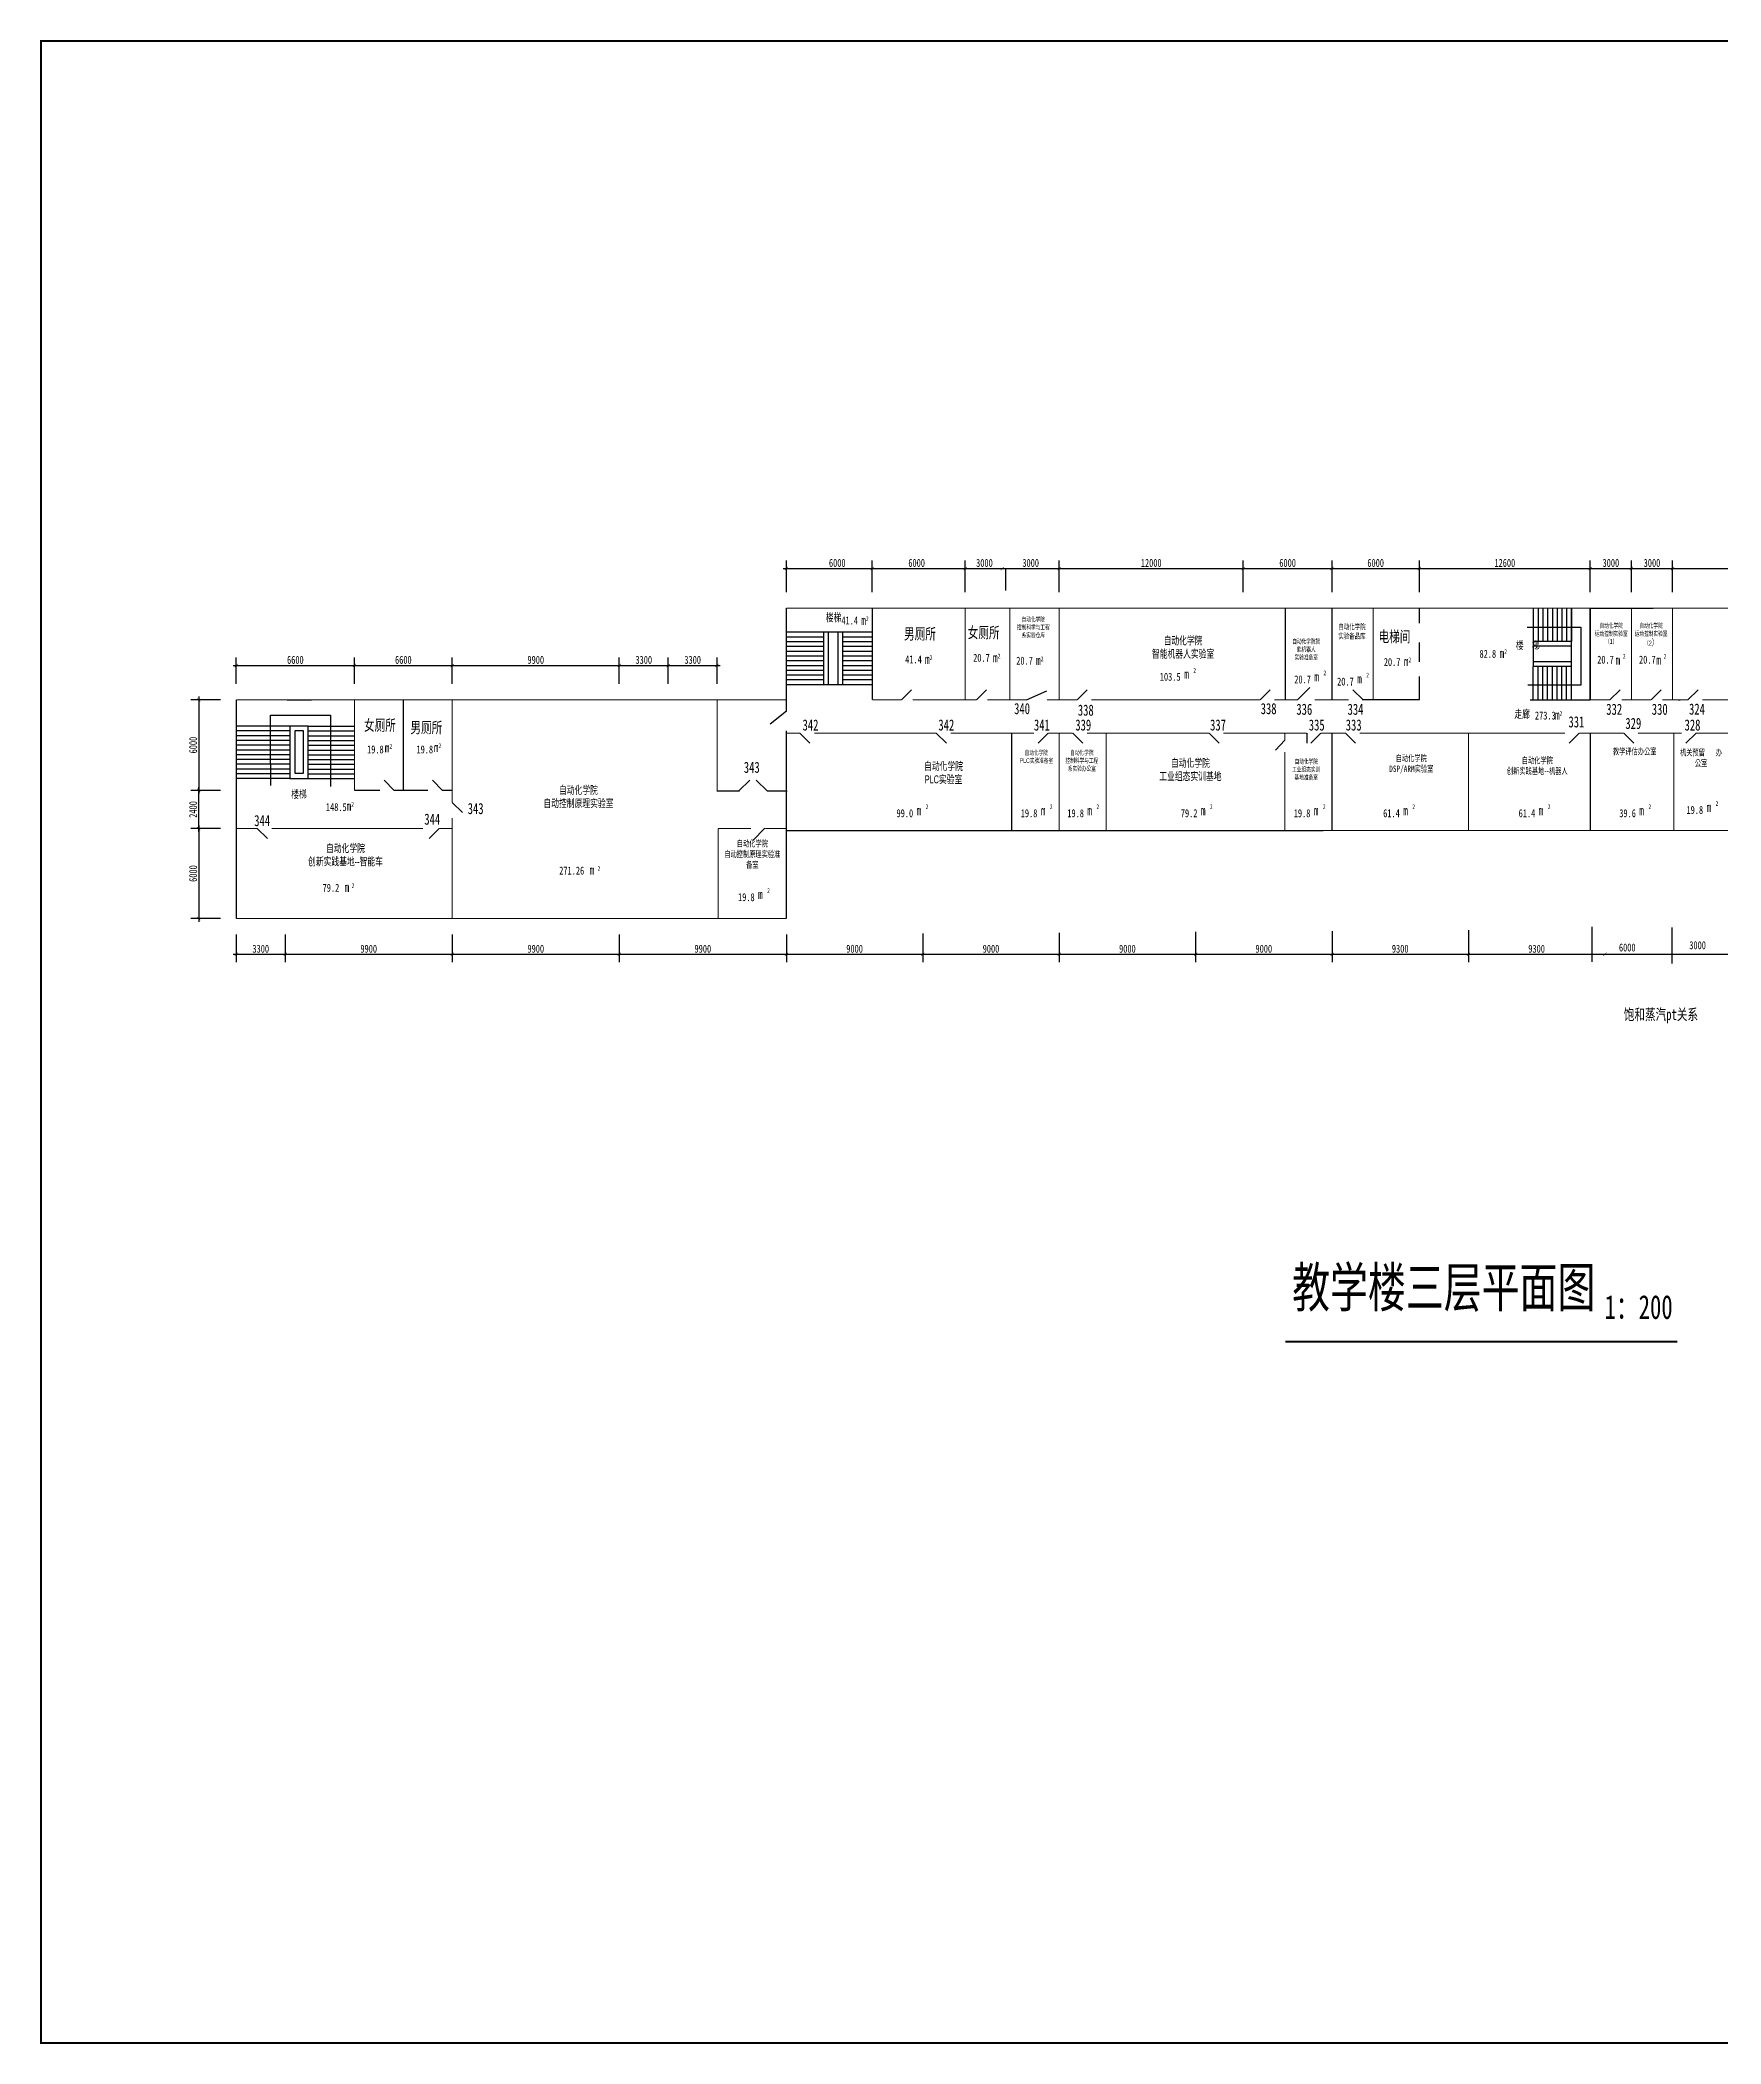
# Model space of a CAD drawing. Extents: x -85841 to 92479, y -96404 to 29716.
# Drawn here: x -85841 to 20008, y -96404 to 29716 of the extents above; entities that cross this region are included whole.
import ezdxf

# ---------------------------------------------------------------- set-up
doc = ezdxf.new("R2010")
doc.units = 0
doc.header["$LTSCALE"] = 20
doc.layers.get('0').update_dxf_attribs({"linetype": 'CONTINUOUS'})
doc.layers.get('DEFPOINTS').update_dxf_attribs({"linetype": 'CONTINUOUS'})
doc.styles.get("Standard").update_dxf_attribs({"font": '', "width": 0.7, "height": 700})
doc.styles.get('Standard').set_extended_font_data('FangSong_GB2312')

# ---------------------------------------------------------------- blocks, each defined once
blk = doc.blocks.new('1')
blk.add_line((0, 0), (900, -1))
blk = doc.blocks.new('_ARCHTICK')
at = {"color": 0, "linetype": 'ByBlock', "const_width": 0.15}
blk.add_lwpolyline([(-0.5, -0.5), (0.5, 0.5)], dxfattribs=at)

msp = doc.modelspace()

# ---------------------------------------------------------------- linework, layer by layer
at = {"color": 0, "linetype": 'ByBlock'}
for p, q in [((-39044, -3543), (-33234, -3543)), ((-38844, -5037), (-38844, -3043)), ((-33634, -3543), (-27384, -3543)), ((-33434, -5037), (-33434, -3043)), ((-27784, -3543), (-25054, -3543)), ((-27584, -5037), (-27584, -3043)), ((-25454, -3543), (-21464, -3543)), ((-21864, -3543), (-9874, -3543)), ((-21664, -5037), (-21664, -3043)), ((-10274, -3543), (-4284, -3543)), ((-10074, -5037), (-10074, -3043)), ((-4684, -3543), (1216, -3543)), ((-4484, -5037), (-4484, -3043)), ((816, -3543), (11981, -3543)), ((1016, -5037), (1016, -3043)), ((1016, -5037), (1016, -3043)), ((11581, -3543), (14571, -3543)), ((11781, -5037), (11781, -3043)), ((14171, -3543), (17161, -3543)), ((14371, -5037), (14371, -3043)), ((16761, -3543), (30496, -3543)), ((16961, -5037), (16961, -3043)), ((-73684, -9644), (-65844, -9644)), ((-73484, -10807), (-73484, -9144)), ((-66244, -9644), (-59684, -9644)), ((-66044, -10807), (-66044, -9144)), ((-60084, -9644), (-49164, -9644)), ((-59884, -10807), (-59884, -9144)), ((-49564, -9644), (-46084, -9644)), ((-49364, -10807), (-49364, -9144)), ((-46484, -9644), (-43004, -9644)), ((-46284, -10807), (-46284, -9144)), ((-43204, -10807), (-43204, -9144)), ((-74484, -11807), (-76349, -11807)), ((-75849, -11607), (-75849, -17707)), ((-74484, -17507), (-76349, -17507)), ((-75484, -17507), (-76349, -17507)), ((-75849, -20107), (-75849, -17307)), ((-74484, -19907), (-76349, -19907)), ((-75484, -19907), (-76349, -19907)), ((-75849, -19707), (-75849, -25777)), ((-74484, -25577), (-76349, -25577)), ((-21664, -26468), (-21664, -28326)), ((-13074, -26413), (-13074, -28326)), ((-4484, -26359), (-4484, -28326)), ((4106, -26304), (4106, -28326)), ((-73484, -26577), (-73484, -28326)), ((-70404, -26577), (-70404, -28326)), ((-59884, -26577), (-59884, -28326)), ((-49364, -26577), (-49364, -28326)), ((-38844, -26577), (-38844, -28326)), ((-30254, -26523), (-30254, -28326)), ((-73684, -27826), (-70204, -27826)), ((-70604, -27826), (-59684, -27826)), ((-60084, -27826), (-49164, -27826)), ((-49564, -27826), (-38644, -27826)), ((-39044, -27826), (-30054, -27826)), ((-30454, -27826), (-21464, -27826)), ((-21864, -27826), (-12874, -27826)), ((-13274, -27826), (-4284, -27826)), ((-4684, -27826), (4306, -27826)), ((3906, -27826), (12896, -27826)), ((12496, -27826), (22066, -27826))]:
    msp.add_line(p, q, dxfattribs=at)
for p, q in [((-25054, -3543), (-25054, -4924)), ((8191, -6037), (8191, -8137)), ((8491, -6037), (8491, -8137)), ((8791, -6037), (8791, -8137)), ((9091, -6037), (9091, -8137)), ((9391, -6037), (9391, -8137)), ((9691, -6037), (9691, -8137)), ((9991, -6037), (9991, -8137)), ((10291, -6037), (10291, -8137)), ((10591, -11807), (10591, -6037)), ((10591, -6037), (10591, -8137)), ((11781, -11807), (11781, -6037)), ((11781, -6037), (15736, -6037)), ((-38844, -7537), (-33434, -7537)), ((-36512, -7537), (-36512, -10837)), ((-36212, -7537), (-36212, -10837)), ((-35612, -7537), (-35612, -10837)), ((-35312, -7537), (-35312, -10837)), ((7799, -7238), (11190, -7238)), ((11190, -7238), (11190, -10893)), ((-38844, -7837), (-36512, -7837)), ((-38844, -8137), (-36512, -8137)), ((-38844, -8437), (-36512, -8437)), ((-38844, -8737), (-36512, -8737)), ((-35312, -7837), (-33434, -7837)), ((-35312, -8137), (-33434, -8137)), ((-35312, -8437), (-33434, -8437)), ((-35312, -8737), (-33434, -8737)), ((10591, -8137), (8191, -8137)), ((8191, -8137), (8191, -9707)), ((10591, -8437), (8191, -8437)), ((-38844, -9037), (-36512, -9037)), ((-38844, -9337), (-36512, -9337)), ((-38844, -9637), (-36512, -9637)), ((-38844, -9937), (-36512, -9937)), ((-35312, -9037), (-33434, -9037)), ((-35312, -9337), (-33434, -9337)), ((-35312, -9637), (-33434, -9637)), ((-35312, -9937), (-33434, -9937)), ((10591, -9407), (8191, -9407)), ((8191, -11807), (8191, -9707)), ((10591, -9707), (8191, -9707)), ((8491, -11807), (8491, -9707)), ((8791, -11807), (8791, -9707)), ((9091, -11807), (9091, -9707)), ((9391, -11807), (9391, -9707)), ((9691, -11807), (9691, -9707)), ((9991, -11807), (9991, -9707)), ((10291, -11807), (10291, -9707)), ((10591, -11807), (10591, -9707)), ((-38844, -10237), (-36512, -10237)), ((-38844, -10537), (-36512, -10537)), ((-38844, -10837), (-33434, -10837)), ((-35312, -10237), (-33434, -10237)), ((-35312, -10537), (-33434, -10537)), ((-23717, -11807), (-22439, -11238)), ((-6648, -11807), (-5875, -11029)), ((11190, -10893), (7843, -10893)), ((-70287, -11807), (-68754, -11807)), ((-38844, -12527), (-39875, -13334)), ((1016, -11807), (-2579, -11807)), ((7985, -11807), (11781, -11807)), ((17336, -11807), (17440, -11807)), ((-70131, -13466), (-73484, -13466)), ((-70131, -13766), (-73484, -13766)), ((-71322, -15881), (-71322, -12783)), ((-71322, -12783), (-67555, -12783)), ((-68959, -13466), (-66044, -13466)), ((-68959, -13766), (-66044, -13766)), ((-67555, -12783), (-67555, -15829)), ((-70131, -14066), (-73484, -14066)), ((-70131, -14366), (-73484, -14366)), ((-70131, -14666), (-73484, -14666)), ((-70131, -14966), (-73484, -14966)), ((-68959, -14066), (-66044, -14066)), ((-68959, -14366), (-66044, -14366)), ((-68959, -14666), (-66044, -14666)), ((-68959, -14966), (-66044, -14966)), ((-22358, -13907), (-22994, -14544)), ((-7457, -14350), (-8039, -14967)), ((-6078, -13907), (-6078, -14544)), ((-5178, -13907), (-5814, -14544)), ((11088, -13907), (10452, -14544)), ((-70131, -15266), (-73484, -15266)), ((-70131, -15566), (-73484, -15566)), ((-70131, -15866), (-73484, -15866)), ((-70131, -16166), (-73484, -16166)), ((-71322, -15881), (-71322, -17208)), ((-68959, -15266), (-66044, -15266)), ((-68959, -15566), (-66044, -15566)), ((-68959, -15866), (-66044, -15866)), ((-68959, -16166), (-66044, -16166)), ((-67555, -15829), (-67555, -17253)), ((-70131, -16466), (-73484, -16466)), ((-70131, -16766), (-73484, -16766)), ((-68959, -16466), (-66044, -16466)), ((-68959, -16766), (-66044, -16766)), ((-43214, -17543), (-41786, -17543)), ((-41838, -17541), (-41154, -16859)), ((-40053, -17541), (-40737, -16859)), ((-40053, -17543), (-38795, -17543)), ((-40205, -19893), (-40964, -20651)), ((-38844, -20027), (-5044, -20027)), ((11888, -26087), (11888, -28299)), ((16907, -26136), (16907, -28397))]:
    msp.add_line(p, q)
for points, const_width in [([(-85781, 29656), (92419, 29656), (92419, -96344), (-85781, -96344), (-85781, 29656)], 120), ([(-38844, -6037), (1016, -6037)], 70), ([(-38844, -6037), (-38844, -11807)], 70), ([(-24774, -11807), (-24774, -6037)], 70), ([(-21664, -11807), (-21664, -6037)], 70), ([(1016, -6037), (1016, -6990)], 70), ([(1016, -6037), (6981, -6037)], 70), ([(6981, -6037), (11781, -6037)], 70), ([(11781, -6037), (47417, -6037)], 70), ([(11781, -6037), (11781, -11807), (11864, -11807)], 70), ([(14371, -6037), (14371, -11807), (14454, -11807)], 70), ([(16961, -6037), (16961, -11807), (17044, -11807)], 70), ([(1016, -8190), (1016, -9422)], 70), ([(1016, -10322), (1016, -11807)], 70), ([(-59884, -11807), (-73484, -11807)], 70), ([(-73484, -15266), (-73484, -11807)], 70), ([(-66044, -11807), (-66044, -17507)], 70), ([(-62964, -11807), (-62964, -17507)], 70), ([(-59884, -11807), (-59884, -17507)], 70), ([(-59884, -11807), (-38844, -11807)], 70), ([(-38844, -11807), (-38844, -12527)], 70), ([(-33434, -11807), (-31599, -11807)], 70), ([(-30899, -11807), (-28364, -11807)], 70), ([(-26881, -11807), (-28364, -11807)], 70), ([(-26181, -11807), (-24774, -11807)], 70), ([(-24774, -11807), (-23717, -11807)], 70), ([(-22439, -11807), (-20533, -11807)], 70), ([(-19633, -11807), (-10074, -11807)], 70), ([(-11292, -11807), (-9010, -11807)], 70), ([(-8110, -11807), (-6648, -11807)], 70), ([(-5566, -11807), (-4164, -11807)], 70), ([(-4164, -11807), (-3428, -11807)], 70), ([(-2528, -11807), (1016, -11807)], 70), ([(11864, -11807), (13021, -11807)], 70), ([(14371, -11807), (13758, -11807)], 70), ([(14658, -11807), (14454, -11807)], 70), ([(14658, -11807), (15610, -11807)], 70), ([(16961, -11807), (16323, -11807)], 70), ([(17044, -11807), (17336, -11807)], 70), ([(17336, -11807), (17930, -11807)], 70), ([(18830, -11807), (28569, -11807)], 70), ([(-38844, -13752), (-38844, -19907)], 70), ([(-38844, -13907), (-37993, -13907)], 70), ([(-37093, -13907), (-31848, -13907)], 70), ([(-33760, -13907), (-30254, -13907)], 70), ([(-30254, -13907), (-29403, -13907)], 70), ([(-28503, -13907), (-23258, -13907)], 70), ([(-24660, -13907), (-24660, -20027)], 70), ([(-22358, -13907), (-21664, -13907)], 70), ([(-21664, -13907), (-21664, -20027)], 70), ([(-21664, -13907), (-20813, -13907)], 70), ([(-19913, -13907), (-13074, -13907)], 70), ([(-18710, -13907), (-18710, -20027)], 70), ([(-13768, -13907), (-13074, -13907)], 70), ([(-13074, -13907), (-12223, -13907)], 70), ([(-11323, -13907), (-6078, -13907)], 70), ([(-7457, -13907), (-7457, -14350)], 70), ([(-5178, -13907), (-4484, -13907)], 70), ([(-4484, -13907), (-3633, -13907)], 70), ([(-2733, -13907), (6588, -13907)], 70), ([(3412, -13907), (4106, -13907)], 70), ([(4106, -13907), (4957, -13907)], 70), ([(5857, -13907), (10188, -13907)], 70), ([(11088, -13907), (11781, -13907)], 70), ([(11781, -13907), (13883, -13907)], 70), ([(14783, -13907), (17543, -13907)], 70), ([(18443, -13907), (21049, -13907)], 70), ([(-7457, -15083), (-7457, -20027)], 70), ([(-73484, -15266), (-73484, -25577)], 70), ([(-66044, -17507), (-64444, -17507)], 70), ([(-63544, -17507), (-61403, -17507)], 70), ([(-60503, -17507), (-59884, -17507)], 70), ([(-59884, -17507), (-59884, -18262)], 70), ([(-72161, -19907), (-73484, -19907)], 70), ([(-70404, -19907), (-71261, -19907)], 70), ([(-70404, -19907), (-64746, -19907)], 70), ([(-68462, -19907), (-61728, -19907)], 70), ([(-60705, -19907), (-59884, -19907)], 70), ([(-59884, -19246), (-59884, -25577)], 70), ([(-43146, -19907), (-41078, -19907)], 70), ([(-43141, -19907), (-43141, -25577)], 70), ([(-40178, -19907), (-38844, -19907)], 70), ([(-38844, -19907), (-38844, -20027)], 70), ([(-38844, -20027), (-5044, -20027)], 70), ([(-38844, -20027), (-38844, -25577)], 70), ([(-5044, -20027), (8156, -20027)], 70), ([(8156, -20027), (12041, -20027)], 70), ([(12041, -20027), (47636, -20027)], 70), ([(-70404, -25577), (-73484, -25577)], 70), ([(-63147, -25577), (-70404, -25577)], 70), ([(-63147, -25577), (-61146, -25577)], 70), ([(-62147, -25577), (-38844, -25577)], 70), ([(-7417, -52206), (17268, -52206)], 120)]:
    msp.add_lwpolyline(points, dxfattribs=dict(const_width=const_width))
for points in [[(-85781, -96344), (92419, -96344), (92419, 29656), (-85781, 29656)], [(-68959, -13466), (-70106, -13466), (-70106, -16749), (-68959, -16749)], [(-69259, -13766), (-69806, -13766), (-69806, -16426), (-69259, -16426)]]:
    msp.add_lwpolyline(points, close=True)
for points in [[(-33434, -11807, 70, 70, 0), (-33434, -6037, 70, 70, 0)], [(-27584, -11807, 70, 70, 0), (-27584, -6037, 70, 70, 0)], [(-7421, -11807, 70, 70, 0), (-7421, -6037, 70, 70, 0)], [(-4484, -11807, 70, 70, 0), (-4484, -6037, 70, 70, 0)], [(-1894, -11807, 70, 70, 0), (-1894, -6037, 70, 70, 0)], [(-43204, -11807, 70, 70, 0), (-43204, -17507, 70, 70, 0)], [(-4484, -13907, 70, 70, 0), (-4484, -20027, 70, 70, 0)], [(4106, -13907, 70, 70, 0), (4106, -20027, 70, 70, 0)], [(11781, -13907, 70, 70, 0), (11781, -20027, 70, 70, 0)], [(17048, -13907, 70, 70, 0), (17048, -20027, 70, 70, 0)]]:
    msp.add_lwpolyline(points, format="xyseb")
at = {"layer": 'DEFPOINTS', "color": 0, "linetype": 'ByBlock'}
for p in [(-33434, -3543), (-27584, -3543), (-25254, -3543), (-21664, -3543), (-10074, -3543), (-4484, -3543), (1016, -3543), (11781, -3543), (14371, -3543), (16961, -3543), (-38844, -6037), (-38844, -6037), (-38844, -6037), (-33644, -6037), (-33644, -6037), (-33644, -6037), (-33434, -6037), (-33434, -6037), (-33434, -6037), (-33434, -6037), (-28364, -6037), (-28364, -6037), (-27584, -6037), (-27584, -6037), (-25584, -6037), (-25584, -6037), (-25584, -6037), (-25254, -6037), (-25254, -6037), (-25254, -6037), (-25254, -6037), (-22814, -6037), (-22814, -6037), (-22814, -6037), (-22814, -6037), (-22814, -6037), (-21664, -6037), (-21664, -6037), (-21664, -6037), (-21664, -6037), (-15814, -6037), (-15814, -6037), (-10074, -6037), (-10074, -6037), (-10074, -6037), (-10074, -6037), (-4484, -6037), (-4484, -6037), (-4484, -6037), (-4484, -6037), (-4164, -6037), (-4164, -6037), (-4164, -6037), (-1894, -6037), (-1574, -6037), (1016, -6037), (1016, -6037), (11781, -6037), (11781, -6037), (11781, -6037), (14371, -6037), (14371, -6037), (16961, -6037), (16961, -6037), (-66044, -9644), (-59884, -9644), (-49364, -9644), (-46284, -9644), (-43204, -9644), (-73484, -11807), (-73484, -11807), (-66044, -11807), (-66044, -11807), (-59884, -11807), (-59884, -11807), (-59884, -11807), (-49364, -11807), (-49364, -11807), (-49364, -11807), (-49364, -11807), (-46284, -11807), (-46284, -11807), (-45086, -11807), (-43204, -11807), (12041, -13907), (-75849, -17507), (-75849, -17507), (-74484, -17507), (-66044, -17507), (-74484, -19907), (-73484, -19907), (-30254, -20027), (-30254, -20027), (-30174, -20027), (-21664, -20027), (-21664, -20027), (-21504, -20027), (-21504, -20027), (-13074, -20027), (-13074, -20027), (-12834, -20027), (-12834, -20027), (-4484, -20027), (-4484, -20027), (-4164, -20027), (4106, -20027), (4106, -20027), (11781, -20027), (11781, -20027), (-75849, -25577), (-73484, -25577), (-73484, -25577), (-70404, -25577), (-70404, -25577), (-59884, -25577), (-59884, -25577), (-49364, -25577), (-49364, -25577), (-38844, -25577), (-38844, -25577), (-70404, -27826), (-59884, -27826), (-49364, -27826), (-38844, -27826), (-30254, -27826), (-21664, -27826), (-13074, -27826), (-4484, -27826), (4106, -27826), (12696, -27826)]:
    msp.add_point(p, dxfattribs=at)

# ---------------------------------------------------------------- block references
at = {"color": 0, "linetype": 'ByBlock', "xscale": 200, "yscale": 200, "zscale": 200}
for p, rotation in [((-38844, -3543), 180), ((-33434, -3543), 180), ((-27584, -3543), 180), ((-25254, -3543), 180), ((-21664, -3543), 180), ((-10074, -3543), 180), ((-4484, -3543), 180), ((1016, -3543), 180), ((11781, -3543), 180), ((14371, -3543), 180), ((16961, -3543), 180), ((-73484, -9644), 180), ((-66044, -9644), 180), ((-59884, -9644), 180), ((-49364, -9644), 180), ((-46284, -9644), 180), ((-75849, -11807), 90), ((-75849, -17507), 270), ((-75849, -17507), 90), ((-75849, -19907), 90), ((-75849, -19907), 270), ((-75849, -25577), 270), ((-73484, -27826), 180), ((-70404, -27826), 180), ((-59884, -27826), 180), ((-49364, -27826), 180), ((-38844, -27826), 180), ((-30254, -27826), 180), ((-21664, -27826), 180), ((-13074, -27826), 180), ((-4484, -27826), 180), ((4106, -27826), 180), ((12696, -27826), 180)]:
    msp.add_blockref('_ARCHTICK', p, dxfattribs=dict(at, rotation=rotation))
for p in [(-33434, -3543), (-27584, -3543), (-25254, -3543), (-21664, -3543), (-10074, -3543), (-4484, -3543), (1016, -3543), (11781, -3543), (14371, -3543), (16961, -3543), (-66044, -9644), (-59884, -9644), (-49364, -9644), (-46284, -9644), (-43204, -9644), (-70404, -27826), (-59884, -27826), (-49364, -27826), (-38844, -27826), (-30254, -27826), (-21664, -27826), (-13074, -27826), (-4484, -27826), (4106, -27826), (12696, -27826)]:
    msp.add_blockref('_ARCHTICK', p, dxfattribs=at)
for p, rotation in [((-31599, -11807), 45), ((-26881, -11807), 45), ((-20533, -11807), 45), ((-9010, -11807), 45), ((-2528, -11807), 135), ((13021, -11807), 45), ((15610, -11807), 45), ((17930, -11807), 45), ((-37993, -13907), 315), ((-29403, -13907), 315), ((-20813, -13907), 315), ((-12223, -13907), 315), ((-3633, -13907), 315), ((13883, -13907), 315), ((18443, -13907), 225), ((-63544, -17507), 135), ((-60503, -17507), 135), ((-59884, -18262), 315.0000000000044), ((-72161, -19907), 315), ((-60705, -19907), 225)]:
    msp.add_blockref('1', p, dxfattribs=dict(rotation=rotation))

# ---------------------------------------------------------------- texts
at = {"color": 0, "linetype": 'ByBlock', "char_height": 500, "attachment_point": 5}
for s, insert in [('6000', (-35639, -3193)), ('6000', (-30639, -3193)), ('3000', (-26371, -3193)), ('3000', (-23459, -3193)), ('12000', (-15869, -3193)), ('6000', (-7279, -3193)), ('6000', (-1734, -3193)), ('12600', (6398, -3193)), ('3000', (13076, -3193)), ('3000', (15666, -3193)), ('6600', (-69764, -9294)), ('6600', (-62964, -9294)), ('9900', (-54624, -9294)), ('3300', (-47824, -9294)), ('3300', (-44744, -9294)), ('3300', (-71944, -27476)), ('9900', (-65144, -27476)), ('9900', (-54624, -27476)), ('9900', (-44104, -27476)), ('9000', (-34549, -27476)), ('9000', (-25959, -27476)), ('9000', (-17369, -27476)), ('9000', (-8779, -27476)), ('9300', (-189, -27476)), ('9300', (8401, -27476))]:
    msp.add_mtext(s, dxfattribs=dict(at, insert=insert))
for s, insert, char_height, width, attachment_point in [('楼梯', (-36364, -6374), 500, 2119.32, 1), ('41.4', (-35380, -6565), 500, 1317.41, 1), ('m', (-34127, -6497), 600, 534.67, 1), ('2', (-33832, -6552), 300, 405.61, 1), ('男厕所', (-31432, -7304), 700, 2634.82, 1), ('女厕所', (-27423, -7225), 700, 1998.47, 1), ('{\\fPMingLiU|b0|i0|c134|p18;\\C7;自动化学院\\P控制科学与工程系实验仓库}', (-23293, -6587), 300, 2324.78, 2), ('{\\fPMingLiU|b0|i0|c134|p18;自动化学\\fGulim|b0|i0|c134|p34;院\\P\\fPMingLiU|b0|i0|c134|p18;实验备\\fGulim|b0|i0|c134|p34;品\\fPMingLiU|b0|i0|c134|p18;库}', (-4086, -7035), 350, 2416.06, 1), ('电梯间', (-1552, -7477), 700, 2062.12, 1), ('{\\fPMingLiU|b0|i0|c134|p18;\\C7;自动化学院\\P\\fPMingLiU|b0|i0|c136|p18;运\\fPMingLiU|b0|i0|c134|p18;动\\fGulim|b0|i0|c134|p34;控制\\fPMingLiU|b0|i0|c134|p18;实验\\fGulim|b0|i0|c134|p34;室（1）}', (13099, -6985), 300, 2158.33, 2), ('{\\fPMingLiU|b0|i0|c134|p18;\\H0.75x;\\C7;自动化学院\\P\\fPMingLiU|b0|i0|c136|p18;运\\fPMingLiU|b0|i0|c134|p18;动\\fGulim|b0|i0|c134|p34;控制\\fPMingLiU|b0|i0|c134|p18;实验\\fGulim|b0|i0|c134|p34;室（2\\H1.333x;）}', (15610, -6985), 400, 2158.33, 2), ('{\\fGulim|b0|i0|c134|p34;自\\fPMingLiU|b0|i0|c134|p18;动\\fGulim|b0|i0|c134|p34;化\\fPMingLiU|b0|i0|c134|p18;学\\fGulim|b0|i0|c134|p34;院\\P\\fGulim|b0|i0|c129|p34;智\\fGulim|b0|i0|c134|p34;能机器人\\fPMingLiU|b0|i0|c136|p18;实\\fPMingLiU|b0|i0|c134|p18;验\\fGulim|b0|i0|c134|p34;室}', (-13863, -7829), 500, 5825.65, 2), ('{\\fPMingLiU|b0|i0|c134|p18;\\C7;\\P自动化学院智能机器人\\P实验\\fGulim|b0|i0|c134|p34;准\\fPMingLiU|b0|i0|c134|p18;备\\fGulim|b0|i0|c134|p34;室}', (-6108, -7477), 300, 1987.81, 2), ('82.8', (4805, -8662), 500, 1661.09, 1), ('m', (6068, -8574), 600, 534.67, 1), ('2', (6363, -8629), 300, 405.61, 1), ('楼  梯', (7092, -8121), 500, 1546.53, 1), ('41.4', (-31362, -9015), 500, 1317.41, 1), ('m', (-30109, -8947), 600, 534.67, 1), ('2', (-29814, -9003), 300, 405.61, 1), ('20.7', (-27083, -8911), 500, 1317.41, 1), ('m', (-25830, -8843), 600, 534.67, 1), ('2', (-25535, -8898), 300, 405.61, 1), ('20.7', (-24369, -9094), 500, 1317.41, 1), ('m', (-23117, -9026), 600, 534.67, 1), ('2', (-22822, -9081), 300, 405.61, 1), ('m', (-13785, -9877), 600, 534.67, 1), ('2', (-13217, -9796), 300, 405.61, 1), ('2', (-5024, -9964), 300, 405.61, 1), ('20.7', (-1223, -9178), 500, 1661.09, 1), ('m', (40, -9089), 600, 534.67, 1), ('2', (335, -9144), 300, 405.61, 1), ('20.7', (12214, -9029), 500, 1016.41, 1), ('m', (13373, -9000), 600, 534.67, 1), ('2', (13828, -8919), 300, 405.61, 1), ('20.7', (14850, -9029), 500, 1016.41, 1), ('m', (15942, -9000), 600, 534.67, 1), ('2', (16396, -8919), 300, 405.61, 1), ('103.5', (-15329, -10104), 500, 991.57, 1), ('20.7', (-6859, -10273), 500, 991.57, 1), ('m', (-5593, -10046), 600, 534.67, 1), ('20.7', (-4162, -10408), 500, 991.57, 1), ('m', (-2896, -10180), 600, 534.67, 1), ('2', (-2327, -10099), 300, 405.61, 1), ('340', (-24502, -12011), 700, 1604.01, 1), ('338', (-20490, -12106), 700, 1604.01, 1), ('338', (-8976, -12012), 700, 1604.01, 1), ('336', (-6730, -12050), 700, 1604.01, 1), ('334', (-3503, -12052), 700, 1604.01, 1), ('走廊', (6999, -12448), 500, 2062.12, 1), ('273.3', (8295, -12546), 500, 1661.09, 1), ('m', (9558, -12457), 600, 534.67, 1), ('2', (9853, -12512), 300, 405.61, 1), ('332', (12786, -12050), 700, 1604.01, 1), ('330', (15654, -12050), 700, 1604.01, 1), ('324', (17999, -12040), 700, 1604.01, 1), ('女厕所', (-65443, -13052), 700, 2123.05, 1), ('男厕所', (-62518, -13198), 700, 1947.48, 1), ('342', (-37826, -13041), 700, 1604.01, 1), ('342', (-29272, -13041), 700, 1604.01, 1), ('341', (-23257, -13041), 700, 1604.01, 1), ('339', (-20650, -13041), 700, 1604.01, 1), ('337', (-12162, -13041), 700, 1604.01, 1), ('335', (-5947, -13041), 700, 1604.01, 1), ('333', (-3621, -13041), 700, 1604.01, 1), ('331', (10405, -12843), 700, 1604.01, 1), ('329', (13989, -12941), 700, 1604.01, 1), ('328', (17716, -13041), 700, 1604.01, 1), ('19.8', (-65249, -14679), 500, 1559.55, 1), ('m', (-64132, -14517), 600, 534.67, 1), ('2', (-63837, -14572), 300, 405.61, 1), ('19.8', (-62138, -14679), 500, 1559.55, 1), ('m', (-61045, -14494), 600, 534.67, 1), ('2', (-60750, -14549), 300, 405.61, 1), ('{\\fPMingLiU|b0|i0|c134|p18;\\C7;自动化学院\\PPLC实验准备室}', (-23101, -14981), 300, 2324.78, 2), ('{\\fPMingLiU|b0|i0|c134|p18;\\C7;自动化学院\\P控制科学与工程系实验办公室}', (-20237, -14981), 300, 2324.78, 2), ('{\\fPMingLiU|b0|i0|c136|p18;教\\fPMingLiU|b0|i0|c134|p18;学评\\fGulim|b0|i0|c134|p34;估\\fPMingLiU|b0|i0|c134|p18;办\\fGulim|b0|i0|c134|p34;公室}', (14576, -14855), 400, 4206.88, 2), ('{\\fGulim|b0|i0|c129|p34;\\C3;机\\fPMingLiU|b0|i0|c136|p18;关\\fPMingLiU|b0|i0|c134|p18;预\\fGulim|b0|i0|c134|p34;留\\fSimSun|b0|i0|c134|p2;   \\fPMingLiU|b0|i0|c134|p18;办\\fGulim|b0|i0|c134|p34;公室}', (18752, -14921), 400, 2660.19, 2), ('343', (-41523, -15706), 700, 2805.64, 1), ('{\\fPMingLiU|b0|i0|c134|p18;自动化学院\\PPLC实验\\fGulim|b0|i0|c134|p34;室}', (-28947, -15730), 500, 5246.01, 2), ('{\\fPMingLiU|b0|i0|c134|p18;\\C7;自动化学院\\P工业组态实训基地}', (-13401, -15534), 500, 4539.14, 2), ('{\\fPMingLiU|b0|i0|c134|p18;\\C7;自动化学院\\P工业组态实训基地\\fGulim|b0|i0|c134|p34;准\\fPMingLiU|b0|i0|c134|p18;备\\fGulim|b0|i0|c134|p34;室}', (-6108, -15534), 300, 1987.81, 2), ('{\\fPMingLiU|b0|i0|c134|p18;自动化学院\\fSimSun|b0|i0|c134|p2;\\PDSP/ARM\\fPMingLiU|b0|i0|c136|p18;实\\fPMingLiU|b0|i0|c134|p18;验\\fGulim|b0|i0|c134|p34;室}', (506, -15277), 400, 6391.42, 2), ('{\\fGulim|b0|i0|c134|p34;\\C7;自\\fPMingLiU|b0|i0|c134|p18;动\\fGulim|b0|i0|c134|p34;化\\fPMingLiU|b0|i0|c134|p18;学\\fGulim|b0|i0|c134|p34;院\\P\\fPMingLiU|b0|i0|c134|p18;创\\fGulim|b0|i0|c134|p34;新\\fPMingLiU|b0|i0|c134|p18;实践\\fGulim|b0|i0|c134|p34;基地--机器人}', (8444, -15419), 400, 4560.89, 2), ('楼梯', (-70025, -17501), 500, 1832.92, 1), ('{\\fGulim|b0|i0|c134|p34;自\\fPMingLiU|b0|i0|c134|p18;动\\fGulim|b0|i0|c134|p34;化\\fPMingLiU|b0|i0|c134|p18;学\\fGulim|b0|i0|c134|p34;院\\P\\fGulim|b0|i0|c129|p34;自\\fPMingLiU|b0|i0|c134|p18;动\\fGulim|b0|i0|c134|p34;控制原理\\fPMingLiU|b0|i0|c136|p18;实\\fPMingLiU|b0|i0|c134|p18;验\\fGulim|b0|i0|c134|p34;室}', (-51939, -17235), 500, 6241.23, 2), ('148.5', (-67841, -18308), 500, 1559.55, 1), ('m', (-66541, -18186), 600, 534.67, 1), ('2', (-66246, -18241), 300, 405.61, 1), ('343', (-58913, -18301), 700, 1737.68, 1), ('99.0', (-31908, -18695), 500, 991.57, 1), ('m', (-30642, -18468), 600, 534.67, 1), ('2', (-30073, -18387), 300, 405.61, 1), ('19.8', (-24086, -18695), 500, 991.57, 1), ('m', (-22820, -18468), 600, 534.67, 1), ('2', (-22252, -18387), 300, 405.61, 1), ('19.8', (-21153, -18695), 500, 991.57, 1), ('m', (-19887, -18468), 600, 534.67, 1), ('2', (-19319, -18387), 300, 405.61, 1), ('79.2', (-14006, -18695), 500, 991.57, 1), ('m', (-12740, -18468), 600, 534.67, 1), ('2', (-12171, -18387), 300, 405.61, 1), ('19.8', (-6893, -18695), 500, 991.57, 1), ('m', (-5626, -18468), 600, 534.67, 1), ('2', (-5058, -18387), 300, 405.61, 1), ('61.4', (-1262, -18695), 500, 991.57, 1), ('m', (4, -18468), 600, 534.67, 1), ('2', (572, -18387), 300, 405.61, 1), ('61.4', (7267, -18695), 500, 991.57, 1), ('m', (8533, -18468), 600, 534.67, 1), ('2', (9102, -18387), 300, 405.61, 1), ('39.6', (13605, -18695), 500, 991.57, 1), ('m', (14871, -18468), 600, 534.67, 1), ('2', (15440, -18387), 300, 405.61, 1), ('19.8', (17839, -18488), 500, 991.57, 1), ('m', (19105, -18261), 600, 534.67, 1), ('2', (19674, -18180), 300, 405.61, 1), ('344', (-72357, -19058), 700, 2071.85, 1), ('344', (-61644, -18968), 700, 2071.85, 1), ('{\\fGulim|b0|i0|c134|p34;自\\fPMingLiU|b0|i0|c134|p18;动\\fGulim|b0|i0|c134|p34;化\\fPMingLiU|b0|i0|c134|p18;学\\fGulim|b0|i0|c134|p34;院\\P\\fPMingLiU|b0|i0|c134|p18;创\\fGulim|b0|i0|c134|p34;新\\fPMingLiU|b0|i0|c134|p18;实践\\fGulim|b0|i0|c134|p34;基地--智能\\fPMingLiU|b0|i0|c134|p18;车}', (-66608, -20900), 500, 6233.07, 2), ('{\\fGulim|b0|i0|c134|p34;自\\fPMingLiU|b0|i0|c134|p18;动\\fGulim|b0|i0|c134|p34;化\\fPMingLiU|b0|i0|c134|p18;学\\fGulim|b0|i0|c134|p34;院\\P\\fGulim|b0|i0|c129|p34;自\\fPMingLiU|b0|i0|c134|p18;动\\fGulim|b0|i0|c134|p34;控制原理\\fPMingLiU|b0|i0|c136|p18;实\\fPMingLiU|b0|i0|c134|p18;验准备\\fGulim|b0|i0|c134|p34;室}', (-40988, -20650), 400, 3545.48, 2), ('{\\C3;271.26}', (-53149, -22304), 500, 1559.55, 1), ('m', (-51233, -22215), 600, 534.67, 1), ('2', (-50728, -22270), 300, 405.61, 1), ('{\\C3;79.2}', (-68047, -23386), 500, 1559.55, 1), ('m', (-66666, -23298), 600, 534.67, 1), ('2', (-66220, -23353), 300, 405.61, 1), ('m', (-40622, -23752), 600, 534.67, 1), ('2', (-40053, -23670), 300, 405.61, 1), ('19.8', (-41888, -23979), 500, 991.57, 1), ('6000', (13585, -27146), 500, 2022.18, 1), ('3000', (18015, -27002), 500, 1588.85, 1), ('饱和蒸汽pt关系', (13889, -31260), 700, 5410.85, 1), ('教学楼三层平面图', (-6997, -47532), 2500, 54703.41, 1), ('1：200', (12680, -49273), 1500, 6148.32, 1)]:
    msp.add_mtext(s, dxfattribs=dict(insert=insert, char_height=char_height, width=width, attachment_point=attachment_point))
at = {"color": 0, "linetype": 'ByBlock', "char_height": 500, "attachment_point": 5, "rotation": 90}
for s, insert in [('6000', (-76199, -14657)), ('2400', (-76199, -18707)), ('6000', (-76199, -22742))]:
    msp.add_mtext(s, dxfattribs=dict(at, insert=insert))

doc.saveas('drawing.dxf')
